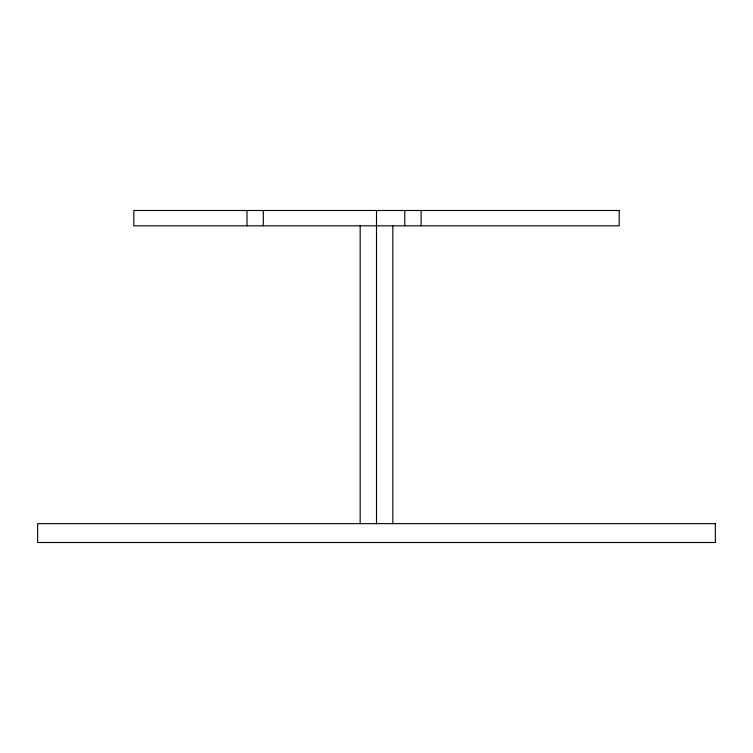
<?xml version="1.0" encoding="UTF-8"?>
<svg xmlns="http://www.w3.org/2000/svg" width="753" height="753" viewBox="0 0 753 753"><rect width="100%" height="100%" fill="white"/><g stroke="black" fill="none" stroke-linecap="round" stroke-linejoin="round"><path stroke-width="1.13" d="M421.125 210.492L421.125 225.815M404.794 210.492L404.794 225.815M392.831 225.815L392.831 523.646M376.5 210.492L376.5 523.646M360.169 225.815L360.169 523.646M263.324 210.492L263.324 225.815M246.993 210.492L246.993 225.815M619.182 210.492L133.818 210.492L133.818 225.815L619.182 225.815L619.182 210.492M715.35 523.646L37.65 523.646L37.65 542.508L715.35 542.508L715.35 523.646"/></g></svg>
